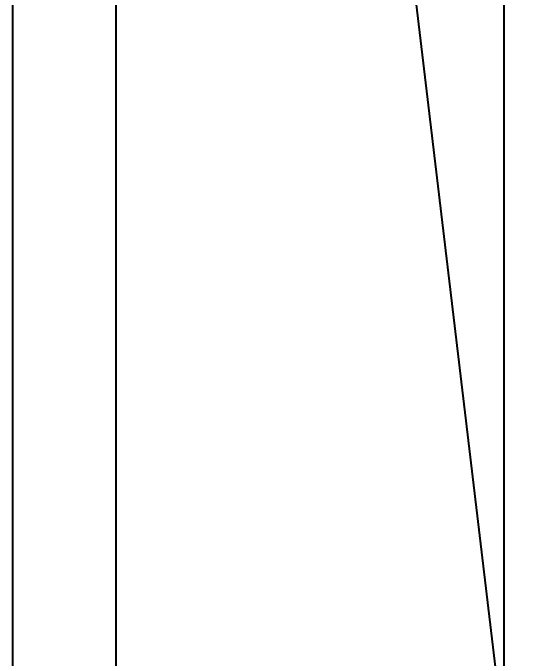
# Model space of a CAD drawing. Header units: millimetres. Extents: x -551172 to 232469, y -3435 to 261611.
# Drawn here: x 118761 to 119551, y 86281 to 87282 of the extents above; entities that cross this region are included whole.
import ezdxf

# ---------------------------------------------------------------- set-up
doc = ezdxf.new("R2010")
doc.units = ezdxf.units.MM
doc.header["$LTSCALE"] = 10
doc.header["$PDMODE"] = 3
doc.layers.get('DEFPOINTS').update_dxf_attribs({"color": 248})
doc.layers.add('06-FUR', color=6, linetype='Continuous')
doc.layers.add('도면층2', color=2, linetype='Continuous')
doc.styles.add('HY 울릉도 L', font='')
doc.styles.get('HY 울릉도 L').set_extended_font_data('HY울릉도L')
doc.dimstyles.new('30', dxfattribs={"dimscale": 30, "dimtxt": 2, "dimasz": 1, "dimexe": 1, "dimexo": 1, "dimgap": 1, "dimtad": 1, "dimdec": 0, "dimrnd": 0.05, "dimdsep": 46, "dimlunit": 6, "dimtxsty": 'HY 울릉도 L', "dimblk": 'ARCHTICK', "dimcen": 2.5, "dimdle": 1, "dimclrd": 133, "dimclre": 133, "dimclrt": 30, "dimadec": 0, "dimazin": 0, "dimtfac": 1, "dimtdec": 0, "dimtix": 1, "dimtmove": 2, "dimatfit": 3, "dimldrblk": 'ARCHTICK', "dimfxl": 1, "dimlwd": -1, "dimlwe": -1, "dimarcsym": 0})

# ---------------------------------------------------------------- blocks, each defined once
blk = doc.blocks.new('_ArchTick')
at = {"color": 0, "linetype": 'ByBlock', "const_width": 0.15}
blk.add_lwpolyline([(-0.5, -0.5), (0.5, 0.5)], dxfattribs=at)
blk = doc.blocks.new('*D682')
at = {"layer": '06-FUR', "color": 133, "transparency": 16777216}
for p, q in [((119521.4, 91235.3), (119521.4, 86125.3)), ((119551.4, 91205.3), (119551.4, 91205.3)), ((119551.4, 86155.3), (119551.4, 86155.3))]:
    blk.add_line(p, q, dxfattribs=at)
at = {"layer": 'DEFPOINTS', "color": 0, "transparency": 16777216}
for p in [(119521.4, 91205.3), (119521.4, 86155.3), (119521.4, 86155.3)]:
    blk.add_point(p, dxfattribs=at)
at = {"layer": '06-FUR', "color": 133, "transparency": 16777216, "xscale": 30, "yscale": 30, "zscale": 30}
for p, rotation in [((119521.4, 91205.3), 90), ((119521.4, 86155.3), 270)]:
    blk.add_blockref('_ArchTick', p, dxfattribs=dict(at, rotation=rotation))
at = {"layer": '06-FUR', "color": 30, "transparency": 16777216, "insert": (119455.4, 88680.3), "char_height": 60, "attachment_point": 5, "rotation": 90, "style": 'HY 울릉도 L'}
blk.add_mtext('5,050', dxfattribs=at)

msp = doc.modelspace()

# ---------------------------------------------------------------- linework, layer by layer
at = {"layer": '06-FUR'}
msp.add_line((118921.4, 91205.3), (119521.4, 86155.3), dxfattribs=at)
msp.add_lwpolyline([(119521.4, 86155.3), (118921.4, 86155.3), (118921.4, 91205.3), (119521.4, 91205.3)], close=True, dxfattribs=at)
at = {"layer": '도면층2'}
for p, q in [((118761.4, 83325.3), (118761.4, 92705.3)), ((118921.4, 86155.3), (118921.4, 91205.3))]:
    msp.add_line(p, q, dxfattribs=at)

# ---------------------------------------------------------------- dimensions: what is measured, and where the dimension line sits
at = {"layer": '06-FUR'}
dim = msp.add_linear_dim(base=(119521.4, 86155.3), p1=(119521.4, 91205.3), p2=(119521.4, 86155.3), angle=90, dimstyle='30', override={"dimfxl": 1.25}, dxfattribs=at)
dim.commit()
dim.dimension.update_dxf_attribs({"geometry": '*D682', "text_midpoint": (119455.4, 88680.3)})

doc.saveas('drawing.dxf')
